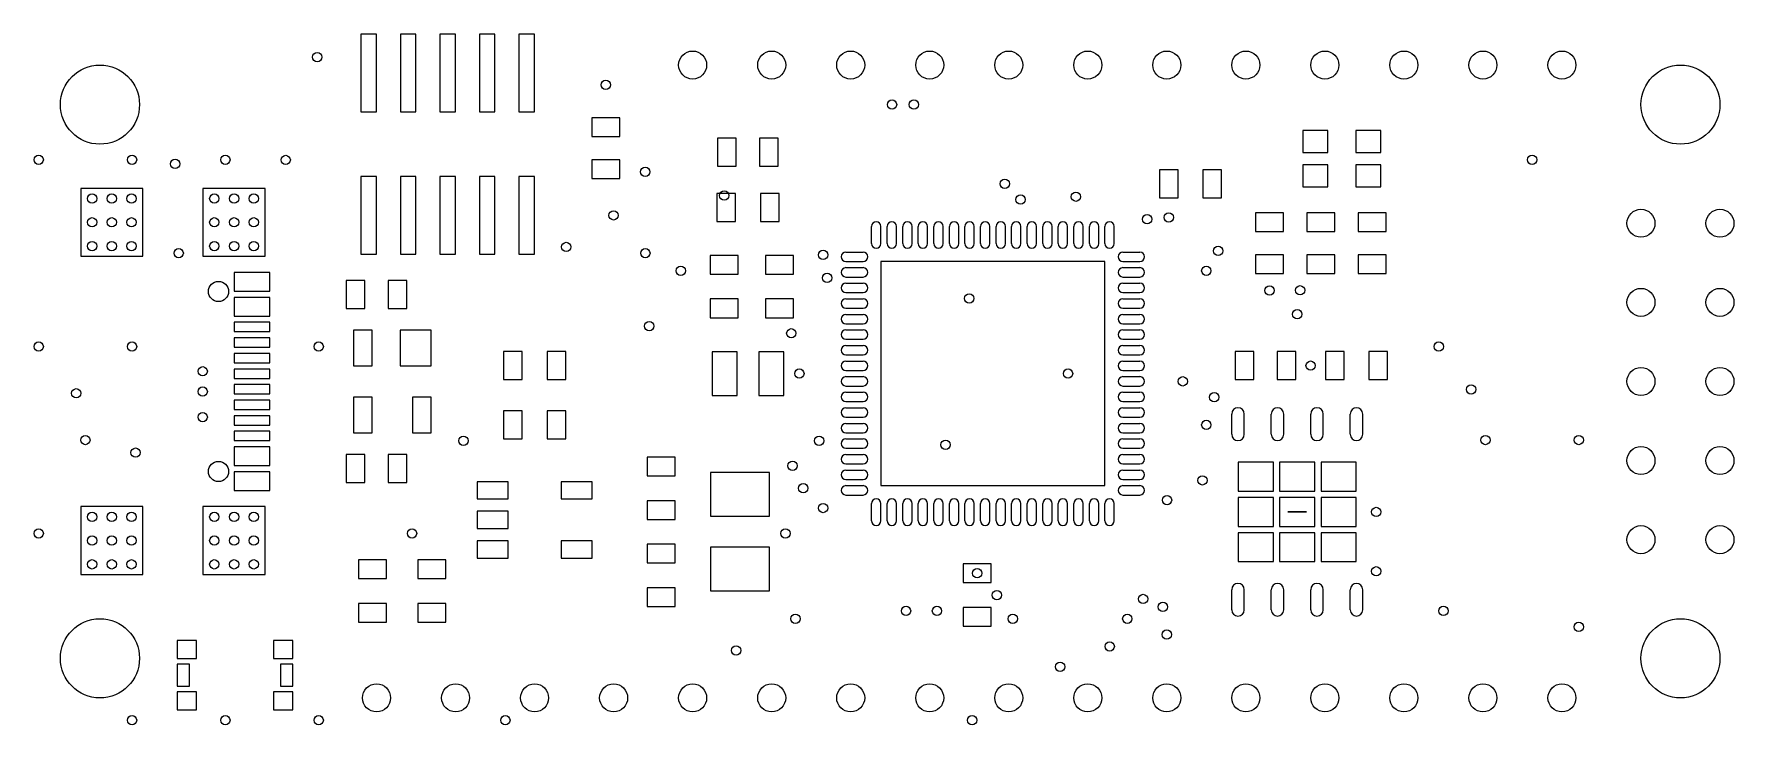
# Model space of a CAD drawing. Extents: x -55.5 to -0.8, y 0.4 to 22.6.
import ezdxf

# ---------------------------------------------------------------- set-up
doc = ezdxf.new("R2010")
doc.units = 0
doc.layers.get('0').update_dxf_attribs({"linetype": 'CONTINUOUS'})
for name, color, linetype in [('PADHOLELAYER', 156, 'CONTINUOUS'), ('TOPPASTE', 8, 'CONTINUOUS'), ('VIAHOLELAYER', 16, 'CONTINUOUS')]:
    doc.layers.add(name, color=color, linetype=linetype)

# ---------------------------------------------------------------- blocks, each defined once
blk = doc.blocks.new('RES_0603_1608_1')
at = {"layer": 'TOPPASTE'}
for p, q in [((-0.375, 0.45), (-0.975, 0.45)), ((-0.975, 0.45), (-0.975, -0.45)), ((-0.375, -0.45), (-0.375, 0.45)), ((0.975, 0.45), (0.375, 0.45)), ((0.375, 0.45), (0.375, -0.45)), ((0.975, -0.45), (0.975, 0.45)), ((-0.975, -0.45), (-0.375, -0.45)), ((0.375, -0.45), (0.975, -0.45))]:
    blk.add_line(p, q, dxfattribs=at)
blk = doc.blocks.new('RES_0603_1608_2')
at = {"layer": 'TOPPASTE'}
for p, q in [((-0.375, 0.45), (-0.975, 0.45)), ((-0.975, 0.45), (-0.975, -0.45)), ((-0.375, -0.45), (-0.375, 0.45)), ((0.975, 0.45), (0.375, 0.45)), ((0.375, 0.45), (0.375, -0.45)), ((0.975, -0.45), (0.975, 0.45)), ((-0.975, -0.45), (-0.375, -0.45)), ((0.375, -0.45), (0.975, -0.45))]:
    blk.add_line(p, q, dxfattribs=at)
blk = doc.blocks.new('RES_0603_1608_3')
at = {"layer": 'TOPPASTE'}
for p, q in [((-0.375, 0.45), (-0.975, 0.45)), ((-0.975, 0.45), (-0.975, -0.45)), ((-0.375, -0.45), (-0.375, 0.45)), ((0.975, 0.45), (0.375, 0.45)), ((0.375, 0.45), (0.375, -0.45)), ((0.975, -0.45), (0.975, 0.45)), ((-0.975, -0.45), (-0.375, -0.45)), ((0.375, -0.45), (0.975, -0.45))]:
    blk.add_line(p, q, dxfattribs=at)
blk = doc.blocks.new('FM_B2020RGBA_HG_4')
at = {"layer": 'TOPPASTE'}
for p, q in [((-1.3, 1.45), (-2.1, 1.45)), ((-2.1, 1.45), (-2.1, 0.75)), ((-1.3, 0.75), (-1.3, 1.45)), ((0.4, 1.45), (-0.4, 1.45)), ((-0.4, 1.45), (-0.4, 0.75)), ((0.4, 0.75), (0.4, 1.45)), ((-2.1, 0.75), (-1.3, 0.75)), ((-0.4, 0.75), (0.4, 0.75)), ((-1.3, 0.35), (-2.1, 0.35)), ((-2.1, 0.35), (-2.1, -0.35)), ((-1.3, -0.35), (-1.3, 0.35)), ((0.4, 0.35), (-0.4, 0.35)), ((-0.4, 0.35), (-0.4, -0.35)), ((0.4, -0.35), (0.4, 0.35)), ((-2.1, -0.35), (-1.3, -0.35)), ((-0.4, -0.35), (0.4, -0.35))]:
    blk.add_line(p, q, dxfattribs=at)
blk = doc.blocks.new('SKSGACE010_5')
at = {"layer": 'TOPPASTE'}
for p, q in [((-1.238, 1.112), (-1.862, 1.112)), ((-1.862, 1.112), (-1.862, 0.537)), ((-1.238, 0.537), (-1.238, 1.112)), ((1.862, 1.112), (1.238, 1.112)), ((1.238, 1.112), (1.238, 0.537)), ((1.862, 0.537), (1.862, 1.112)), ((-1.862, 0.537), (-1.238, 0.537)), ((-1.462, 0.35), (-1.862, 0.35)), ((-1.862, 0.35), (-1.862, -0.35)), ((-1.462, -0.35), (-1.462, 0.35)), ((1.238, 0.537), (1.862, 0.537)), ((1.862, 0.35), (1.462, 0.35)), ((1.462, 0.35), (1.462, -0.35)), ((1.862, -0.35), (1.862, 0.35)), ((-1.862, -0.35), (-1.462, -0.35)), ((-1.238, -0.537), (-1.862, -0.537)), ((-1.862, -0.537), (-1.862, -1.112)), ((-1.238, -1.112), (-1.238, -0.537)), ((1.862, -0.537), (1.238, -0.537)), ((1.238, -0.537), (1.238, -1.112)), ((1.462, -0.35), (1.862, -0.35)), ((1.862, -1.112), (1.862, -0.537)), ((-1.862, -1.112), (-1.238, -1.112)), ((1.238, -1.112), (1.862, -1.112))]:
    blk.add_line(p, q, dxfattribs=at)
blk = doc.blocks.new('TI_SOT_23_5_DBV_6')
at = {"layer": 'TOPPASTE'}
for p, q in [((-0.85, 1.225), (-1.85, 1.225)), ((-1.85, 1.225), (-1.85, 0.675)), ((-0.85, 0.675), (-0.85, 1.225)), ((1.85, 1.225), (0.85, 1.225)), ((0.85, 1.225), (0.85, 0.675)), ((1.85, 0.675), (1.85, 1.225)), ((-1.85, 0.675), (-0.85, 0.675)), ((0.85, 0.675), (1.85, 0.675)), ((-0.85, 0.275), (-1.85, 0.275)), ((-1.85, 0.275), (-1.85, -0.275)), ((-0.85, -0.275), (-0.85, 0.275)), ((-1.85, -0.275), (-0.85, -0.275)), ((-0.85, -0.675), (-1.85, -0.675)), ((-1.85, -0.675), (-1.85, -1.225)), ((-0.85, -1.225), (-0.85, -0.675)), ((1.85, -0.675), (0.85, -0.675)), ((0.85, -0.675), (0.85, -1.225)), ((1.85, -1.225), (1.85, -0.675)), ((-1.85, -1.225), (-0.85, -1.225)), ((0.85, -1.225), (1.85, -1.225))]:
    blk.add_line(p, q, dxfattribs=at)
blk = doc.blocks.new('CAP_0603_1608_7')
at = {"layer": 'TOPPASTE'}
for p, q in [((-0.4, 0.45), (-1, 0.45)), ((-1, 0.45), (-1, -0.45)), ((-0.4, -0.45), (-0.4, 0.45)), ((1, 0.45), (0.4, 0.45)), ((0.4, 0.45), (0.4, -0.45)), ((1, -0.45), (1, 0.45)), ((-1, -0.45), (-0.4, -0.45)), ((0.4, -0.45), (1, -0.45))]:
    blk.add_line(p, q, dxfattribs=at)
blk = doc.blocks.new('CAP_0603_1608_8')
at = {"layer": 'TOPPASTE'}
for p, q in [((-0.4, 0.45), (-1, 0.45)), ((-1, 0.45), (-1, -0.45)), ((-0.4, -0.45), (-0.4, 0.45)), ((1, 0.45), (0.4, 0.45)), ((0.4, 0.45), (0.4, -0.45)), ((1, -0.45), (1, 0.45)), ((-1, -0.45), (-0.4, -0.45)), ((0.4, -0.45), (1, -0.45))]:
    blk.add_line(p, q, dxfattribs=at)
blk = doc.blocks.new('CAP_0603_1608_9')
at = {"layer": 'TOPPASTE'}
for p, q in [((-0.4, 0.45), (-1, 0.45)), ((-1, 0.45), (-1, -0.45)), ((-0.4, -0.45), (-0.4, 0.45)), ((1, 0.45), (0.4, 0.45)), ((0.4, 0.45), (0.4, -0.45)), ((1, -0.45), (1, 0.45)), ((-1, -0.45), (-0.4, -0.45)), ((0.4, -0.45), (1, -0.45))]:
    blk.add_line(p, q, dxfattribs=at)
blk = doc.blocks.new('CAP_0603_1608_10')
at = {"layer": 'TOPPASTE'}
for p, q in [((-0.4, 0.45), (-1, 0.45)), ((-1, 0.45), (-1, -0.45)), ((-0.4, -0.45), (-0.4, 0.45)), ((1, 0.45), (0.4, 0.45)), ((0.4, 0.45), (0.4, -0.45)), ((1, -0.45), (1, 0.45)), ((-1, -0.45), (-0.4, -0.45)), ((0.4, -0.45), (1, -0.45))]:
    blk.add_line(p, q, dxfattribs=at)
blk = doc.blocks.new('CAP_0603_1608_11')
at = {"layer": 'TOPPASTE'}
for p, q in [((-0.4, 0.45), (-1, 0.45)), ((-1, 0.45), (-1, -0.45)), ((-0.4, -0.45), (-0.4, 0.45)), ((1, 0.45), (0.4, 0.45)), ((0.4, 0.45), (0.4, -0.45)), ((1, -0.45), (1, 0.45)), ((-1, -0.45), (-0.4, -0.45)), ((0.4, -0.45), (1, -0.45))]:
    blk.add_line(p, q, dxfattribs=at)
blk = doc.blocks.new('CAP_0603_1608_12')
at = {"layer": 'TOPPASTE'}
for p, q in [((-0.4, 0.45), (-1, 0.45)), ((-1, 0.45), (-1, -0.45)), ((-0.4, -0.45), (-0.4, 0.45)), ((1, 0.45), (0.4, 0.45)), ((0.4, 0.45), (0.4, -0.45)), ((1, -0.45), (1, 0.45)), ((-1, -0.45), (-0.4, -0.45)), ((0.4, -0.45), (1, -0.45))]:
    blk.add_line(p, q, dxfattribs=at)
blk = doc.blocks.new('CAP_0603_1608_13')
at = {"layer": 'TOPPASTE'}
for p, q in [((-0.4, 0.45), (-1, 0.45)), ((-1, 0.45), (-1, -0.45)), ((-0.4, -0.45), (-0.4, 0.45)), ((1, 0.45), (0.4, 0.45)), ((0.4, 0.45), (0.4, -0.45)), ((1, -0.45), (1, 0.45)), ((-1, -0.45), (-0.4, -0.45)), ((0.4, -0.45), (1, -0.45))]:
    blk.add_line(p, q, dxfattribs=at)
blk = doc.blocks.new('CAP_0603_1608_14')
at = {"layer": 'TOPPASTE'}
for p, q in [((-0.4, 0.45), (-1, 0.45)), ((-1, 0.45), (-1, -0.45)), ((-0.4, -0.45), (-0.4, 0.45)), ((1, 0.45), (0.4, 0.45)), ((0.4, 0.45), (0.4, -0.45)), ((1, -0.45), (1, 0.45)), ((-1, -0.45), (-0.4, -0.45)), ((0.4, -0.45), (1, -0.45))]:
    blk.add_line(p, q, dxfattribs=at)
blk = doc.blocks.new('SOT143B_15')
at = {"layer": 'TOPPASTE'}
for p, q in [((-0.5, 1.25), (-1.65, 1.25)), ((-1.65, 1.25), (-1.65, 0.25)), ((-0.5, 0.25), (-0.5, 1.25)), ((1.65, 1.25), (0.5, 1.25)), ((0.5, 1.25), (0.5, 0.65)), ((1.65, 0.65), (1.65, 1.25)), ((0.5, 0.65), (1.65, 0.65)), ((-1.65, 0.25), (-0.5, 0.25)), ((-0.5, -0.65), (-1.65, -0.65)), ((-1.65, -0.65), (-1.65, -1.25)), ((-0.5, -1.25), (-0.5, -0.65)), ((1.65, -0.65), (0.5, -0.65)), ((0.5, -0.65), (0.5, -1.25)), ((1.65, -1.25), (1.65, -0.65)), ((-1.65, -1.25), (-0.5, -1.25)), ((0.5, -1.25), (1.65, -1.25))]:
    blk.add_line(p, q, dxfattribs=at)
blk = doc.blocks.new('ABRACON_ABS07_16')
at = {"layer": 'TOPPASTE'}
for p, q in [((-0.5, 0.95), (-1.9, 0.95)), ((-1.9, 0.95), (-1.9, -0.95)), ((-0.5, -0.95), (-0.5, 0.95)), ((1.9, 0.95), (0.5, 0.95)), ((0.5, 0.95), (0.5, -0.95)), ((1.9, -0.95), (1.9, 0.95)), ((-1.9, -0.95), (-0.5, -0.95)), ((0.5, -0.95), (1.9, -0.95))]:
    blk.add_line(p, q, dxfattribs=at)
blk = doc.blocks.new('SI_LABS_QFN_64_17')
at = {"layer": 'TOPPASTE'}
for p, q in [((-3.9, 4.725), (-3.9, 4.175)), ((-3.6, 4.725), (-3.6, 4.175)), ((-3.4, 4.725), (-3.4, 4.175)), ((-3.1, 4.725), (-3.1, 4.175)), ((-2.9, 4.725), (-2.9, 4.175)), ((-2.6, 4.725), (-2.6, 4.175)), ((-2.4, 4.725), (-2.4, 4.175)), ((-2.1, 4.725), (-2.1, 4.175)), ((-1.9, 4.725), (-1.9, 4.175)), ((-1.6, 4.725), (-1.6, 4.175)), ((-1.4, 4.725), (-1.4, 4.175)), ((-1.1, 4.725), (-1.1, 4.175)), ((-0.9, 4.725), (-0.9, 4.175)), ((-0.6, 4.725), (-0.6, 4.175)), ((-0.4, 4.725), (-0.4, 4.175)), ((-0.1, 4.725), (-0.1, 4.175)), ((0.1, 4.725), (0.1, 4.175)), ((0.4, 4.725), (0.4, 4.175)), ((0.6, 4.725), (0.6, 4.175)), ((0.9, 4.725), (0.9, 4.175)), ((1.1, 4.725), (1.1, 4.175)), ((1.4, 4.725), (1.4, 4.175)), ((1.6, 4.725), (1.6, 4.175)), ((1.9, 4.725), (1.9, 4.175)), ((2.1, 4.725), (2.1, 4.175)), ((2.4, 4.725), (2.4, 4.175)), ((2.6, 4.725), (2.6, 4.175)), ((2.9, 4.725), (2.9, 4.175)), ((3.1, 4.725), (3.1, 4.175)), ((3.4, 4.725), (3.4, 4.175)), ((3.6, 4.725), (3.6, 4.175)), ((3.9, 4.725), (3.9, 4.175)), ((-4.725, 3.9), (-4.175, 3.9)), ((4.175, 3.9), (4.725, 3.9)), ((-4.725, 3.6), (-4.175, 3.6)), ((-4.725, 3.4), (-4.175, 3.4)), ((-3.6, 3.6), (-3.6, -3.6)), ((3.6, 3.6), (-3.6, 3.6)), ((3.6, -3.6), (3.6, 3.6)), ((4.175, 3.6), (4.725, 3.6)), ((4.175, 3.4), (4.725, 3.4)), ((-4.725, 3.1), (-4.175, 3.1)), ((-4.725, 2.9), (-4.175, 2.9)), ((4.175, 3.1), (4.725, 3.1)), ((4.175, 2.9), (4.725, 2.9)), ((-4.725, 2.6), (-4.175, 2.6)), ((-4.725, 2.4), (-4.175, 2.4)), ((4.175, 2.6), (4.725, 2.6)), ((4.175, 2.4), (4.725, 2.4)), ((-4.725, 2.1), (-4.175, 2.1)), ((-4.725, 1.9), (-4.175, 1.9)), ((4.175, 2.1), (4.725, 2.1)), ((4.175, 1.9), (4.725, 1.9)), ((-4.725, 1.6), (-4.175, 1.6)), ((-4.725, 1.4), (-4.175, 1.4)), ((-4.725, 1.1), (-4.175, 1.1)), ((4.175, 1.6), (4.725, 1.6)), ((4.175, 1.4), (4.725, 1.4)), ((4.175, 1.1), (4.725, 1.1)), ((-4.725, 0.9), (-4.175, 0.9)), ((-4.725, 0.6), (-4.175, 0.6)), ((4.175, 0.9), (4.725, 0.9)), ((4.175, 0.6), (4.725, 0.6)), ((-4.725, 0.4), (-4.175, 0.4)), ((-4.725, 0.1), (-4.175, 0.1)), ((4.175, 0.4), (4.725, 0.4)), ((4.175, 0.1), (4.725, 0.1)), ((-4.725, -0.1), (-4.175, -0.1)), ((-4.725, -0.4), (-4.175, -0.4)), ((4.175, -0.1), (4.725, -0.1)), ((4.175, -0.4), (4.725, -0.4)), ((-4.725, -0.6), (-4.175, -0.6)), ((-4.725, -0.9), (-4.175, -0.9)), ((4.175, -0.6), (4.725, -0.6)), ((4.175, -0.9), (4.725, -0.9)), ((-4.725, -1.1), (-4.175, -1.1)), ((-4.725, -1.4), (-4.175, -1.4)), ((-4.725, -1.6), (-4.175, -1.6)), ((4.175, -1.1), (4.725, -1.1)), ((4.175, -1.4), (4.725, -1.4)), ((4.175, -1.6), (4.725, -1.6)), ((-4.725, -1.9), (-4.175, -1.9)), ((-4.725, -2.1), (-4.175, -2.1)), ((4.175, -1.9), (4.725, -1.9)), ((4.175, -2.1), (4.725, -2.1)), ((-4.725, -2.4), (-4.175, -2.4)), ((-4.725, -2.6), (-4.175, -2.6)), ((4.175, -2.4), (4.725, -2.4)), ((4.175, -2.6), (4.725, -2.6)), ((-4.725, -2.9), (-4.175, -2.9)), ((-4.725, -3.1), (-4.175, -3.1)), ((4.175, -2.9), (4.725, -2.9)), ((4.175, -3.1), (4.725, -3.1)), ((-4.725, -3.4), (-4.175, -3.4)), ((-4.725, -3.6), (-4.175, -3.6)), ((-3.6, -3.6), (3.6, -3.6)), ((4.175, -3.4), (4.725, -3.4)), ((4.175, -3.6), (4.725, -3.6)), ((-4.725, -3.9), (-4.175, -3.9)), ((-3.9, -4.175), (-3.9, -4.725)), ((-3.6, -4.175), (-3.6, -4.725)), ((-3.4, -4.175), (-3.4, -4.725)), ((-3.1, -4.175), (-3.1, -4.725)), ((-2.9, -4.175), (-2.9, -4.725)), ((-2.6, -4.175), (-2.6, -4.725)), ((-2.4, -4.175), (-2.4, -4.725)), ((-2.1, -4.175), (-2.1, -4.725)), ((-1.9, -4.175), (-1.9, -4.725)), ((-1.6, -4.175), (-1.6, -4.725)), ((-1.4, -4.175), (-1.4, -4.725)), ((-1.1, -4.175), (-1.1, -4.725)), ((-0.9, -4.175), (-0.9, -4.725)), ((-0.6, -4.175), (-0.6, -4.725)), ((-0.4, -4.175), (-0.4, -4.725)), ((-0.1, -4.175), (-0.1, -4.725)), ((0.1, -4.175), (0.1, -4.725)), ((0.4, -4.175), (0.4, -4.725)), ((0.6, -4.175), (0.6, -4.725)), ((0.9, -4.175), (0.9, -4.725)), ((1.1, -4.175), (1.1, -4.725)), ((1.4, -4.175), (1.4, -4.725)), ((1.6, -4.175), (1.6, -4.725)), ((1.9, -4.175), (1.9, -4.725)), ((2.1, -4.175), (2.1, -4.725)), ((2.4, -4.175), (2.4, -4.725)), ((2.6, -4.175), (2.6, -4.725)), ((2.9, -4.175), (2.9, -4.725)), ((3.1, -4.175), (3.1, -4.725)), ((3.4, -4.175), (3.4, -4.725)), ((3.6, -4.175), (3.6, -4.725)), ((3.9, -4.175), (3.9, -4.725)), ((4.175, -3.9), (4.725, -3.9))]:
    blk.add_line(p, q, dxfattribs=at)
for centre, start, end in [((-3.75, 4.725), 0, 180), ((-3.25, 4.725), 0, 180), ((-2.75, 4.725), 0, 180), ((-2.25, 4.725), 0, 180), ((-1.75, 4.725), 0, 180), ((-1.25, 4.725), 0, 180), ((-0.75, 4.725), 0, 180), ((-0.25, 4.725), 0, 180), ((0.25, 4.725), 0, 180), ((0.75, 4.725), 0, 180), ((1.25, 4.725), 0, 180), ((1.75, 4.725), 0, 180), ((2.25, 4.725), 0, 180), ((2.75, 4.725), 0, 180), ((3.25, 4.725), 0, 180), ((3.75, 4.725), 0, 180), ((-4.725, 3.75), 90, 270), ((-4.175, 3.75), 270, 90), ((-3.75, 4.175), 180, 0), ((-3.25, 4.175), 180, 0), ((-2.75, 4.175), 180, 0), ((-2.25, 4.175), 180, 0), ((-1.75, 4.175), 180, 0), ((-1.25, 4.175), 180, 0), ((-0.75, 4.175), 180, 0), ((-0.25, 4.175), 180, 0), ((0.25, 4.175), 180, 0), ((0.75, 4.175), 180, 0), ((1.25, 4.175), 180, 0), ((1.75, 4.175), 180, 0), ((2.25, 4.175), 180, 0), ((2.75, 4.175), 180, 0), ((3.25, 4.175), 180, 0), ((3.75, 4.175), 180, 0), ((4.175, 3.75), 90, 270), ((4.725, 3.75), 270, 90), ((-4.725, 3.25), 90, 270), ((-4.175, 3.25), 270, 90), ((4.175, 3.25), 90, 270), ((4.725, 3.25), 270, 90), ((-4.725, 2.75), 90, 270), ((-4.175, 2.75), 270, 90), ((4.175, 2.75), 90, 270), ((4.725, 2.75), 270, 90), ((-4.725, 2.25), 90, 270), ((-4.175, 2.25), 270, 90), ((4.175, 2.25), 90, 270), ((4.725, 2.25), 270, 90), ((-4.725, 1.75), 90, 270), ((-4.175, 1.75), 270, 90), ((4.175, 1.75), 90, 270), ((4.725, 1.75), 270, 90), ((-4.725, 1.25), 90, 270), ((-4.175, 1.25), 270, 90), ((4.175, 1.25), 90, 270), ((4.725, 1.25), 270, 90), ((-4.725, 0.75), 90, 270), ((-4.175, 0.75), 270, 90), ((4.175, 0.75), 90, 270), ((4.725, 0.75), 270, 90), ((-4.725, 0.25), 90, 270), ((-4.175, 0.25), 270, 90), ((4.175, 0.25), 90, 270), ((4.725, 0.25), 270, 90), ((-4.725, -0.25), 90, 270), ((-4.175, -0.25), 270, 90), ((4.175, -0.25), 90, 270), ((4.725, -0.25), 270, 90), ((-4.725, -0.75), 90, 270), ((-4.175, -0.75), 270, 90), ((4.175, -0.75), 90, 270), ((4.725, -0.75), 270, 90), ((-4.725, -1.25), 90, 270), ((-4.725, -1.75), 90, 270), ((-4.175, -1.25), 270, 90), ((-4.175, -1.75), 270, 90), ((4.175, -1.25), 90, 270), ((4.175, -1.75), 90, 270), ((4.725, -1.25), 270, 90), ((4.725, -1.75), 270, 90), ((-4.725, -2.25), 90, 270), ((-4.175, -2.25), 270, 90), ((4.175, -2.25), 90, 270), ((4.725, -2.25), 270, 90), ((-4.725, -2.75), 90, 270), ((-4.175, -2.75), 270, 90), ((4.175, -2.75), 90, 270), ((4.725, -2.75), 270, 90), ((-4.725, -3.25), 90, 270), ((-4.175, -3.25), 270, 90), ((4.175, -3.25), 90, 270), ((4.725, -3.25), 270, 90), ((-4.725, -3.75), 90, 270), ((-4.175, -3.75), 270, 90), ((4.175, -3.75), 90, 270), ((4.725, -3.75), 270, 90), ((-3.75, -4.175), 0, 180), ((-3.25, -4.175), 0, 180), ((-2.75, -4.175), 0, 180), ((-2.25, -4.175), 0, 180), ((-1.75, -4.175), 0, 180), ((-1.25, -4.175), 0, 180), ((-0.75, -4.175), 0, 180), ((-0.25, -4.175), 0, 180), ((0.25, -4.175), 0, 180), ((0.75, -4.175), 0, 180), ((1.25, -4.175), 0, 180), ((1.75, -4.175), 0, 180), ((2.25, -4.175), 0, 180), ((2.75, -4.175), 0, 180), ((3.25, -4.175), 0, 180), ((3.75, -4.175), 0, 180), ((-3.75, -4.725), 180, 0), ((-3.25, -4.725), 180, 0), ((-2.75, -4.725), 180, 0), ((-2.25, -4.725), 180, 0), ((-1.75, -4.725), 180, 0), ((-1.25, -4.725), 180, 0), ((-0.75, -4.725), 180, 0), ((-0.25, -4.725), 180, 0), ((0.25, -4.725), 180, 0), ((0.75, -4.725), 180, 0), ((1.25, -4.725), 180, 0), ((1.75, -4.725), 180, 0), ((2.25, -4.725), 180, 0), ((2.75, -4.725), 180, 0), ((3.25, -4.725), 180, 0), ((3.75, -4.725), 180, 0)]:
    blk.add_arc(centre, 0.15, start, end, dxfattribs=at)
blk = doc.blocks.new('RES_0603_1608_18')
at = {"layer": 'TOPPASTE'}
for p, q in [((-0.375, 0.45), (-0.975, 0.45)), ((-0.975, 0.45), (-0.975, -0.45)), ((-0.375, -0.45), (-0.375, 0.45)), ((0.975, 0.45), (0.375, 0.45)), ((0.375, 0.45), (0.375, -0.45)), ((0.975, -0.45), (0.975, 0.45)), ((-0.975, -0.45), (-0.375, -0.45)), ((0.375, -0.45), (0.975, -0.45))]:
    blk.add_line(p, q, dxfattribs=at)
blk = doc.blocks.new('RES_0603_1608_19')
at = {"layer": 'TOPPASTE'}
for p, q in [((-0.375, 0.45), (-0.975, 0.45)), ((-0.975, 0.45), (-0.975, -0.45)), ((-0.375, -0.45), (-0.375, 0.45)), ((0.975, 0.45), (0.375, 0.45)), ((0.375, 0.45), (0.375, -0.45)), ((0.975, -0.45), (0.975, 0.45)), ((-0.975, -0.45), (-0.375, -0.45)), ((0.375, -0.45), (0.975, -0.45))]:
    blk.add_line(p, q, dxfattribs=at)
blk = doc.blocks.new('RES_0603_1608_20')
at = {"layer": 'TOPPASTE'}
for p, q in [((-0.375, 0.45), (-0.975, 0.45)), ((-0.975, 0.45), (-0.975, -0.45)), ((-0.375, -0.45), (-0.375, 0.45)), ((0.975, 0.45), (0.375, 0.45)), ((0.375, 0.45), (0.375, -0.45)), ((0.975, -0.45), (0.975, 0.45)), ((-0.975, -0.45), (-0.375, -0.45)), ((0.375, -0.45), (0.975, -0.45))]:
    blk.add_line(p, q, dxfattribs=at)
blk = doc.blocks.new('RES_0603_1608_21')
at = {"layer": 'TOPPASTE'}
for p, q in [((-0.375, 0.45), (-0.975, 0.45)), ((-0.975, 0.45), (-0.975, -0.45)), ((-0.375, -0.45), (-0.375, 0.45)), ((0.975, 0.45), (0.375, 0.45)), ((0.375, 0.45), (0.375, -0.45)), ((0.975, -0.45), (0.975, 0.45)), ((-0.975, -0.45), (-0.375, -0.45)), ((0.375, -0.45), (0.975, -0.45))]:
    blk.add_line(p, q, dxfattribs=at)
blk = doc.blocks.new('RES_0603_1608_22')
at = {"layer": 'TOPPASTE'}
for p, q in [((-0.375, 0.45), (-0.975, 0.45)), ((-0.975, 0.45), (-0.975, -0.45)), ((-0.375, -0.45), (-0.375, 0.45)), ((0.975, 0.45), (0.375, 0.45)), ((0.375, 0.45), (0.375, -0.45)), ((0.975, -0.45), (0.975, 0.45)), ((-0.975, -0.45), (-0.375, -0.45)), ((0.375, -0.45), (0.975, -0.45))]:
    blk.add_line(p, q, dxfattribs=at)
blk = doc.blocks.new('HDR2X5_23')
at = {"layer": 'PADHOLELAYER'}
for centre in [(0, 2.54), (2.54, 2.54), (5.08, 2.54), (7.62, 2.54), (10.16, 2.54), (0, 0), (2.54, 0), (5.08, 0), (7.62, 0), (10.16, 0)]:
    blk.add_circle(centre, 0.45, dxfattribs=at)
blk = doc.blocks.new('HDR1X16_24')
at = {"layer": 'PADHOLELAYER'}
for centre in [(0, 0), (2.54, 0), (5.08, 0), (7.62, 0), (10.16, 0), (12.7, 0), (15.24, 0), (17.78, 0), (20.32, 0), (22.86, 0), (25.4, 0), (27.94, 0), (30.48, 0), (33.02, 0), (35.56, 0), (38.1, 0)]:
    blk.add_circle(centre, 0.45, dxfattribs=at)
blk = doc.blocks.new('HDR1X12_25')
at = {"layer": 'PADHOLELAYER'}
for centre in [(0, 0), (2.54, 0), (5.08, 0), (7.62, 0), (10.16, 0), (12.7, 0), (15.24, 0), (17.78, 0), (20.32, 0), (22.86, 0), (25.4, 0), (27.94, 0)]:
    blk.add_circle(centre, 0.45, dxfattribs=at)
blk = doc.blocks.new('FTSH_105_01_F_DV_K_TR_26')
at = {"layer": 'TOPPASTE'}
for p, q in [((-2.29, 3.536), (-2.79, 3.536)), ((-2.79, 3.536), (-2.79, 1.036)), ((-2.29, 1.036), (-2.29, 3.536)), ((-1.02, 3.536), (-1.52, 3.536)), ((-1.52, 3.536), (-1.52, 1.036)), ((-1.02, 1.036), (-1.02, 3.536)), ((0.25, 3.536), (-0.25, 3.536)), ((-0.25, 3.536), (-0.25, 1.036)), ((0.25, 1.036), (0.25, 3.536)), ((1.52, 3.536), (1.02, 3.536)), ((1.02, 3.536), (1.02, 1.036)), ((1.52, 1.036), (1.52, 3.536)), ((2.79, 3.536), (2.29, 3.536)), ((2.29, 3.536), (2.29, 1.036)), ((2.79, 1.036), (2.79, 3.536)), ((-2.79, 1.036), (-2.29, 1.036)), ((-1.52, 1.036), (-1.02, 1.036)), ((-0.25, 1.036), (0.25, 1.036)), ((1.02, 1.036), (1.52, 1.036)), ((2.29, 1.036), (2.79, 1.036)), ((-2.29, -1.036), (-2.79, -1.036)), ((-2.79, -1.036), (-2.79, -3.536)), ((-2.29, -3.536), (-2.29, -1.036)), ((-1.02, -1.036), (-1.52, -1.036)), ((-1.52, -1.036), (-1.52, -3.536)), ((-1.02, -3.536), (-1.02, -1.036)), ((0.25, -1.036), (-0.25, -1.036)), ((-0.25, -1.036), (-0.25, -3.536)), ((0.25, -3.536), (0.25, -1.036)), ((1.52, -1.036), (1.02, -1.036)), ((1.02, -1.036), (1.02, -3.536)), ((1.52, -3.536), (1.52, -1.036)), ((2.79, -1.036), (2.29, -1.036)), ((2.29, -1.036), (2.29, -3.536)), ((2.79, -3.536), (2.79, -1.036)), ((-2.79, -3.536), (-2.29, -3.536)), ((-1.52, -3.536), (-1.02, -3.536)), ((-0.25, -3.536), (0.25, -3.536)), ((1.02, -3.536), (1.52, -3.536)), ((2.29, -3.536), (2.79, -3.536))]:
    blk.add_line(p, q, dxfattribs=at)
blk = doc.blocks.new('IND_W_____74404020100_27')
at = {"layer": 'TOPPASTE'}
for p, q in [((-1.15, 0.7), (-1.15, -0.7)), ((-0.35, 0.7), (-1.15, 0.7)), ((-0.35, -0.7), (-0.35, 0.7)), ((0.35, 0.7), (0.35, -0.7)), ((1.15, 0.7), (0.35, 0.7)), ((1.15, -0.7), (1.15, 0.7)), ((-1.15, -0.7), (-0.35, -0.7)), ((0.35, -0.7), (1.15, -0.7))]:
    blk.add_line(p, q, dxfattribs=at)
blk = doc.blocks.new('USB4110_GF_A_28')
at = {"layer": 'PADHOLELAYER'}
for centre in [(-2.89, 0), (2.89, 0)]:
    blk.add_circle(centre, 0.325, dxfattribs=at)
at = {"layer": 'TOPPASTE'}
for p, q in [((-3.5, 1.65), (-3.5, 0.5)), ((-2.9, 1.65), (-3.5, 1.65)), ((-2.9, 0.5), (-2.9, 1.65)), ((-2.7, 1.65), (-2.7, 0.5)), ((-2.1, 1.65), (-2.7, 1.65)), ((-2.1, 0.5), (-2.1, 1.65)), ((-1.9, 1.65), (-1.9, 0.5)), ((-1.6, 1.65), (-1.9, 1.65)), ((-1.6, 0.5), (-1.6, 1.65)), ((-1.4, 1.65), (-1.4, 0.5)), ((-1.1, 1.65), (-1.4, 1.65)), ((-1.1, 0.5), (-1.1, 1.65)), ((-0.9, 1.65), (-0.9, 0.5)), ((-0.6, 1.65), (-0.9, 1.65)), ((-0.6, 0.5), (-0.6, 1.65)), ((-0.4, 1.65), (-0.4, 0.5)), ((-0.1, 1.65), (-0.4, 1.65)), ((-0.1, 0.5), (-0.1, 1.65)), ((0.1, 1.65), (0.1, 0.5)), ((0.4, 1.65), (0.1, 1.65)), ((0.4, 0.5), (0.4, 1.65)), ((0.6, 1.65), (0.6, 0.5)), ((0.9, 1.65), (0.6, 1.65)), ((0.9, 0.5), (0.9, 1.65)), ((1.1, 1.65), (1.1, 0.5)), ((1.4, 1.65), (1.1, 1.65)), ((1.4, 0.5), (1.4, 1.65)), ((1.6, 1.65), (1.6, 0.5)), ((1.9, 1.65), (1.6, 1.65)), ((1.9, 0.5), (1.9, 1.65)), ((2.1, 1.65), (2.1, 0.5)), ((2.7, 1.65), (2.1, 1.65)), ((2.7, 0.5), (2.7, 1.65)), ((2.9, 1.65), (2.9, 0.5)), ((3.5, 1.65), (2.9, 1.65)), ((3.5, 0.5), (3.5, 1.65)), ((-6.2, 1.5), (-6.2, -0.5)), ((-4.02, 1.5), (-6.2, 1.5)), ((-4.02, -0.5), (-4.02, 1.5)), ((4.02, 1.5), (4.02, -0.5)), ((6.2, 1.5), (4.02, 1.5)), ((6.2, -0.5), (6.2, 1.5)), ((-3.5, 0.5), (-2.9, 0.5)), ((-2.7, 0.5), (-2.1, 0.5)), ((-1.9, 0.5), (-1.6, 0.5)), ((-1.4, 0.5), (-1.1, 0.5)), ((-0.9, 0.5), (-0.6, 0.5)), ((-0.4, 0.5), (-0.1, 0.5)), ((0.1, 0.5), (0.4, 0.5)), ((0.6, 0.5), (0.9, 0.5)), ((1.1, 0.5), (1.4, 0.5)), ((1.6, 0.5), (1.9, 0.5)), ((2.1, 0.5), (2.7, 0.5)), ((2.9, 0.5), (3.5, 0.5)), ((-6.2, -0.5), (-4.02, -0.5)), ((4.02, -0.5), (6.2, -0.5)), ((-6.2, -2.43), (-6.2, -4.43)), ((-4.02, -2.43), (-6.2, -2.43)), ((-4.02, -4.43), (-4.02, -2.43)), ((4.02, -2.43), (4.02, -4.43)), ((6.2, -2.43), (4.02, -2.43)), ((6.2, -4.43), (6.2, -2.43)), ((-6.2, -4.43), (-4.02, -4.43)), ((4.02, -4.43), (6.2, -4.43))]:
    blk.add_line(p, q, dxfattribs=at)
blk = doc.blocks.new('SPANSION_WSON_8_6_5MM_29')
at = {"layer": 'TOPPASTE'}
for p, q in [((-3.145, 2.105), (-2.495, 2.105)), ((-3.145, 1.705), (-2.495, 1.705)), ((-1.595, 1.895), (-1.595, 0.765)), ((-0.665, 1.895), (-1.595, 1.895)), ((-0.665, 0.765), (-0.665, 1.895)), ((-0.465, 1.895), (-0.465, 0.765)), ((0.465, 1.895), (-0.465, 1.895)), ((0.465, 0.765), (0.465, 1.895)), ((0.665, 1.895), (0.665, 0.765)), ((1.595, 1.895), (0.665, 1.895)), ((1.595, 0.765), (1.595, 1.895)), ((2.495, 2.105), (3.145, 2.105)), ((2.495, 1.705), (3.145, 1.705)), ((-3.145, 0.835), (-2.495, 0.835)), ((-1.595, 0.765), (-0.665, 0.765)), ((-1.595, 0.565), (-1.595, -0.565)), ((-0.665, 0.565), (-1.595, 0.565)), ((-0.665, -0.565), (-0.665, 0.565)), ((-0.465, 0.765), (0.465, 0.765)), ((-0.465, 0.565), (-0.465, -0.565)), ((0.465, 0.565), (-0.465, 0.565)), ((0.465, -0.565), (0.465, 0.565)), ((0.665, 0.765), (1.595, 0.765)), ((0.665, 0.565), (0.665, -0.565)), ((1.595, 0.565), (0.665, 0.565)), ((1.595, -0.565), (1.595, 0.565)), ((2.495, 0.835), (3.145, 0.835)), ((-3.145, 0.435), (-2.495, 0.435)), ((0, -0.3), (0, 0.3)), ((0, 0.3), (0, 0.3)), ((0, 0.3), (0, -0.3)), ((2.495, 0.435), (3.145, 0.435)), ((-3.145, -0.435), (-2.495, -0.435)), ((0, -0.3), (0, -0.3)), ((2.495, -0.435), (3.145, -0.435)), ((-3.145, -0.835), (-2.495, -0.835)), ((-1.595, -0.565), (-0.665, -0.565)), ((-1.595, -0.765), (-1.595, -1.895)), ((-0.665, -0.765), (-1.595, -0.765)), ((-0.665, -1.895), (-0.665, -0.765)), ((-0.465, -0.565), (0.465, -0.565)), ((-0.465, -0.765), (-0.465, -1.895)), ((0.465, -0.765), (-0.465, -0.765)), ((0.465, -1.895), (0.465, -0.765)), ((0.665, -0.565), (1.595, -0.565)), ((0.665, -0.765), (0.665, -1.895)), ((1.595, -0.765), (0.665, -0.765)), ((1.595, -1.895), (1.595, -0.765)), ((2.495, -0.835), (3.145, -0.835)), ((-3.145, -1.705), (-2.495, -1.705)), ((-3.145, -2.105), (-2.495, -2.105)), ((-1.595, -1.895), (-0.665, -1.895)), ((-0.465, -1.895), (0.465, -1.895)), ((0.665, -1.895), (1.595, -1.895)), ((2.495, -1.705), (3.145, -1.705)), ((2.495, -2.105), (3.145, -2.105))]:
    blk.add_line(p, q, dxfattribs=at)
for centre, start, end in [((-3.145, 1.905), 90, 270), ((-2.495, 1.905), 270, 90), ((2.495, 1.905), 90, 270), ((3.145, 1.905), 270, 90), ((-3.145, 0.635), 90, 270), ((-2.495, 0.635), 270, 90), ((2.495, 0.635), 90, 270), ((3.145, 0.635), 270, 90), ((-3.145, -0.635), 90, 270), ((-2.495, -0.635), 270, 90), ((2.495, -0.635), 90, 270), ((3.145, -0.635), 270, 90), ((-3.145, -1.905), 90, 270), ((-2.495, -1.905), 270, 90), ((2.495, -1.905), 90, 270), ((3.145, -1.905), 270, 90)]:
    blk.add_arc(centre, 0.2, start, end, dxfattribs=at)
blk = doc.blocks.new('CAP_0603_1608_30')
at = {"layer": 'TOPPASTE'}
for p, q in [((-0.4, 0.45), (-1, 0.45)), ((-1, 0.45), (-1, -0.45)), ((-0.4, -0.45), (-0.4, 0.45)), ((1, 0.45), (0.4, 0.45)), ((0.4, 0.45), (0.4, -0.45)), ((1, -0.45), (1, 0.45)), ((-1, -0.45), (-0.4, -0.45)), ((0.4, -0.45), (1, -0.45))]:
    blk.add_line(p, q, dxfattribs=at)
blk = doc.blocks.new('CAP_0603_1608_31')
at = {"layer": 'TOPPASTE'}
for p, q in [((-0.4, 0.45), (-1, 0.45)), ((-1, 0.45), (-1, -0.45)), ((-0.4, -0.45), (-0.4, 0.45)), ((1, 0.45), (0.4, 0.45)), ((0.4, 0.45), (0.4, -0.45)), ((1, -0.45), (1, 0.45)), ((-1, -0.45), (-0.4, -0.45)), ((0.4, -0.45), (1, -0.45))]:
    blk.add_line(p, q, dxfattribs=at)
blk = doc.blocks.new('CAP_0603_1608_32')
at = {"layer": 'TOPPASTE'}
for p, q in [((-0.4, 0.45), (-1, 0.45)), ((-1, 0.45), (-1, -0.45)), ((-0.4, -0.45), (-0.4, 0.45)), ((1, 0.45), (0.4, 0.45)), ((0.4, 0.45), (0.4, -0.45)), ((1, -0.45), (1, 0.45)), ((-1, -0.45), (-0.4, -0.45)), ((0.4, -0.45), (1, -0.45))]:
    blk.add_line(p, q, dxfattribs=at)
blk = doc.blocks.new('CAP_0603_1608_33')
at = {"layer": 'TOPPASTE'}
for p, q in [((-0.4, 0.45), (-1, 0.45)), ((-1, 0.45), (-1, -0.45)), ((-0.4, -0.45), (-0.4, 0.45)), ((1, 0.45), (0.4, 0.45)), ((0.4, 0.45), (0.4, -0.45)), ((1, -0.45), (1, 0.45)), ((-1, -0.45), (-0.4, -0.45)), ((0.4, -0.45), (1, -0.45))]:
    blk.add_line(p, q, dxfattribs=at)

msp = doc.modelspace()

# ---------------------------------------------------------------- linework, layer by layer
at = {"layer": 'PADHOLELAYER'}
for centre in [(-53.34, 20.32), (-2.54, 20.32), (-53.34, 2.54), (-2.54, 2.54)]:
    msp.add_circle(centre, 1.27, dxfattribs=at)
at = {"layer": 'VIAHOLELAYER'}
for centre in [(-46.355, 21.844), (-37.084, 20.955), (-27.882, 20.32), (-27.178, 20.32), (-55.31, 18.55), (-52.31, 18.55), (-49.31, 18.55), (-47.371, 18.542), (-7.31, 18.55), (-50.927, 18.415), (-35.814, 18.161), (-33.274, 17.399), (-24.257, 17.78), (-21.971, 17.363), (-53.594, 17.302), (-52.96, 17.302), (-52.326, 17.302), (-49.664, 17.302), (-49.03, 17.302), (-48.396, 17.302), (-23.749, 17.272), (-53.594, 16.54), (-52.96, 16.54), (-52.326, 16.54), (-49.664, 16.54), (-49.03, 16.54), (-48.396, 16.54), (-36.83, 16.764), (-19.685, 16.637), (-18.988, 16.699), (-53.594, 15.778), (-52.96, 15.778), (-52.326, 15.778), (-49.664, 15.778), (-49.03, 15.778), (-48.396, 15.778), (-38.354, 15.748), (-50.81, 15.55), (-35.81, 15.55), (-30.099, 15.494), (-17.399, 15.621), (-34.671, 14.986), (-29.97, 14.757), (-17.78, 14.986), (-25.4, 14.097), (-15.748, 14.351), (-14.768, 14.357), (-14.859, 13.589), (-35.687, 13.208), (-31.119, 12.976), (-55.31, 12.55), (-52.31, 12.55), (-46.31, 12.55), (-10.31, 12.55), (-14.427, 11.938), (-50.038, 11.756), (-30.861, 11.684), (-22.225, 11.684), (-18.538, 11.434), (-54.102, 11.049), (-50.038, 11.104), (-17.526, 10.922), (-9.271, 11.176), (-50.038, 10.287), (-17.78, 10.033), (-53.81, 9.55), (-52.197, 9.144), (-41.656, 9.525), (-30.226, 9.525), (-26.162, 9.398), (-8.81, 9.55), (-5.81, 9.55), (-31.077, 8.725), (-17.907, 8.255), (-30.734, 8.001), (-19.043, 7.62), (-53.594, 7.082), (-52.96, 7.082), (-52.326, 7.082), (-49.664, 7.082), (-49.03, 7.082), (-48.396, 7.082), (-30.099, 7.366), (-12.319, 7.239), (-55.31, 6.55), (-43.31, 6.55), (-31.31, 6.55), (-53.594, 6.32), (-52.96, 6.32), (-52.326, 6.32), (-49.664, 6.32), (-49.03, 6.32), (-48.396, 6.32), (-53.594, 5.558), (-52.96, 5.558), (-52.326, 5.558), (-49.664, 5.558), (-49.03, 5.558), (-48.396, 5.558), (-12.319, 5.334), (-25.146, 5.272), (-24.511, 4.572), (-19.812, 4.445), (-30.988, 3.81), (-27.432, 4.064), (-26.437, 4.064), (-24.003, 3.81), (-20.32, 3.81), (-19.177, 4.191), (-10.16, 4.064), (-19.05, 3.302), (-5.81, 3.55), (-32.893, 2.794), (-20.886, 2.921), (-22.479, 2.269), (-52.31, 0.55), (-49.31, 0.55), (-46.31, 0.55), (-40.31, 0.55), (-25.31, 0.55)]:
    msp.add_circle(centre, 0.15, dxfattribs=at)

# ---------------------------------------------------------------- block references
for name, p, rotation in [('FTSH_105_01_F_DV_K_TR_26', (-42.164, 19.05), 180), ('HDR1X12_25', (-34.29, 21.59), 360), ('RES_0603_1608_18', (-37.084, 18.923), 90), ('RES_0603_1608_20', (-32.512, 18.796), 180), ('FM_B2020RGBA_HG_4', (-14.273, 19.134), 180), ('CAP_0603_1608_13', (-18.288, 17.78), 180), ('USB4110_GF_A_28', (-49.53, 11.43), 270), ('CAP_0603_1608_33', (-32.512, 17.018), 360), ('HDR2X5_23', (-1.27, 6.35), 90), ('SI_LABS_QFN_64_17', (-24.638, 11.684), 90), ('RES_0603_1608_3', (-15.748, 15.875), 270), ('RES_0603_1608_2', (-14.097, 15.875), 270), ('RES_0603_1608_1', (-12.446, 15.875), 270), ('CAP_0603_1608_31', (-33.274, 14.478), 270), ('CAP_0603_1608_32', (-31.496, 14.478), 270), ('RES_0603_1608_22', (-44.45, 14.224), 180), ('SOT143B_15', (-43.942, 11.43), 270), ('CAP_0603_1608_9', (-39.37, 11.938), 360), ('IND_W_____74404020100_27', (-32.512, 11.684), 360), ('RES_0603_1608_19', (-15.875, 11.938), 360), ('CAP_0603_1608_7', (-12.954, 11.938), 180), ('CAP_0603_1608_8', (-39.37, 10.033), 360), ('SPANSION_WSON_8_6_5MM_29', (-14.859, 7.239), 90), ('RES_0603_1608_21', (-44.45, 8.636), 360), ('CAP_0603_1608_30', (-35.306, 8.001), 90), ('TI_SOT_23_5_DBV_6', (-39.37, 6.985), 360), ('ABRACON_ABS07_16', (-32.766, 6.604), 90), ('CAP_0603_1608_14', (-35.306, 5.207), 270), ('CAP_0603_1608_11', (-44.577, 4.699), 90), ('CAP_0603_1608_10', (-42.672, 4.699), 90), ('CAP_0603_1608_12', (-25.146, 4.572), 90), ('SKSGACE010_5', (-49, 2), 180), ('HDR1X16_24', (-44.45, 1.27), 360)]:
    msp.add_blockref(name, p, dxfattribs=dict(rotation=rotation))

doc.saveas('drawing.dxf')
